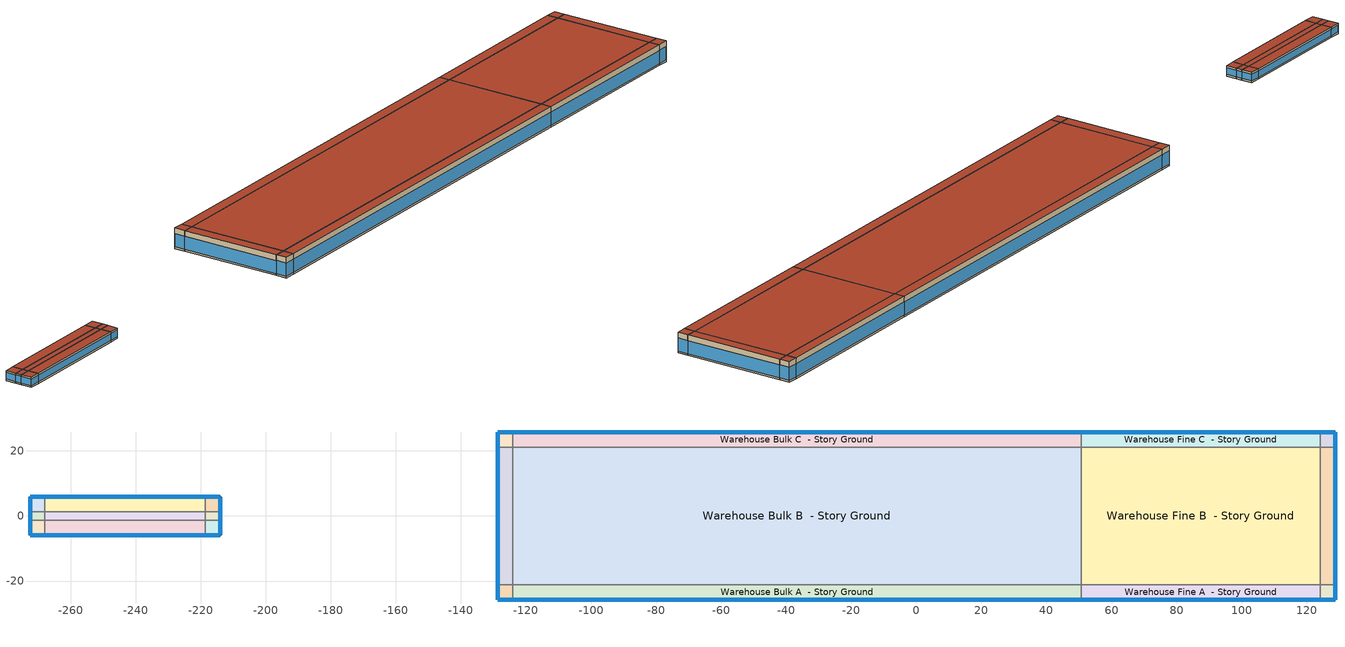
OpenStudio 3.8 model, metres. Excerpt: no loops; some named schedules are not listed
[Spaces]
Warehouse Bulk A end_a - Story Ground
 floor ground (Foundation F 126 Perim 914 Area 209): -128.71,-25.74 -128.71,-21.17 -124.14,-21.17 -124.14,-25.74 z0
 wall outside: -128.71,-21.17 -128.71,-25.74 -124.14,-25.74 z0:8.53
 wall to Warehouse Bulk B end_a - Story Ground: -124.14,-21.17 -128.71,-21.17 z0:8.53
 wall to Warehouse Bulk A  - Story Ground: -124.14,-25.74 -124.14,-21.17 z0:8.53
 window (Window U-0.91 SHGC 0.68): -128.71,-21.2 -128.71,-25.72 / -128.68,-25.74 -124.16,-25.74 z0.76:6.2
 roof outside: -124.14,-25.74 -124.14,-21.17 -128.71,-21.17 -128.71,-25.74 z8.53
Warehouse Bulk B end_a - Story Ground
 floor ground (Foundation F 126 Perim 4234 Area 19357): -128.71,-21.17 -128.71,21.17 -124.14,21.17 -124.14,-21.17 z0
 wall outside: -128.71,21.17 -128.71,-21.17 z0:8.53
 wall to Warehouse Bulk C end_a - Story Ground: -124.14,21.17 -128.71,21.17 z0:8.53
 wall to Warehouse Bulk B  - Story Ground: -124.14,-21.17 -124.14,21.17 z0:8.53
 window (Window U-0.91 SHGC 0.68): -128.71,21.14 -128.71,-21.14 z0.76:6.15
 roof outside: -124.14,-21.17 -124.14,21.17 -128.71,21.17 -128.71,-21.17 z8.53
Warehouse Bulk C end_a - Story Ground
 floor ground (Foundation F 126 Perim 914 Area 209): -128.71,21.17 -128.71,25.74 -124.14,25.74 -124.14,21.17 z0
 wall outside: -124.14,25.74 -128.71,25.74 -128.71,21.17 z0:8.53
 wall to Warehouse Bulk C  - Story Ground: -124.14,21.17 -124.14,25.74 z0:8.53
 window (Window U-0.91 SHGC 0.68): -128.71,25.72 -128.71,21.2 / -124.16,25.74 -128.68,25.74 z0.76:6.2
 roof outside: -124.14,21.17 -124.14,25.74 -128.71,25.74 -128.71,21.17 z8.53
Warehouse Bulk A  - Story Ground
 floor ground (Foundation F 126 Perim 17483 Area 79934): -124.14,-25.74 -124.14,-21.17 50.7,-21.17 50.7,-25.74 z0
 wall outside: -124.14,-25.74 50.7,-25.74 z0:8.53
 wall to Warehouse Bulk B  - Story Ground: 50.7,-21.17 -124.14,-21.17 z0:8.53
 wall to Warehouse Fine A  - Story Ground: 50.7,-25.74 50.7,-21.17 z0:8.53
 window (Window U-0.91 SHGC 0.68): -124.11,-25.74 50.67,-25.74 z0.76:6.14
 roof outside: 50.7,-25.74 50.7,-21.17 -124.14,-21.17 -124.14,-25.74 z8.53
Warehouse Bulk B  - Story Ground
 floor ground (Foundation F 126 Perim 0 Area 740235): -124.14,-21.17 -124.14,21.17 50.7,21.17 50.7,-21.17 z0
 wall to Warehouse Bulk C  - Story Ground: 50.7,21.17 -124.14,21.17 z0:8.53
 wall to Warehouse Fine B  - Story Ground: 50.7,-21.17 50.7,21.17 z0:8.53
 roof outside: 50.7,-21.17 50.7,21.17 -124.14,21.17 -124.14,-21.17 z8.53
Warehouse Bulk C  - Story Ground
 floor ground (Foundation F 126 Perim 17483 Area 79934): -124.14,21.17 -124.14,25.74 50.7,25.74 50.7,21.17 z0
 wall outside: 50.7,25.74 -124.14,25.74 z0:8.53
 wall to Warehouse Fine C  - Story Ground: 50.7,21.17 50.7,25.74 z0:8.53
 window (Window U-0.91 SHGC 0.68): 50.67,25.74 -124.11,25.74 z0.76:6.14
 roof outside: 50.7,21.17 50.7,25.74 -124.14,25.74 -124.14,21.17 z8.53
Warehouse Fine A  - Story Ground
 floor ground (Foundation F 126 Perim 7344 Area 33576): 50.7,-25.74 50.7,-21.17 124.14,-21.17 124.14,-25.74 z0
 wall outside: 50.7,-25.74 124.14,-25.74 z0:8.53
 wall to Warehouse Fine B  - Story Ground: 124.14,-21.17 50.7,-21.17 z0:8.53
 wall to Warehouse Fine A end_b - Story Ground: 124.14,-25.74 124.14,-21.17 z0:8.53
 window (Window U-0.91 SHGC 0.68): 50.72,-25.74 124.11,-25.74 z0.76:6.14
 roof outside: 124.14,-25.74 124.14,-21.17 50.7,-21.17 50.7,-25.74 z8.53
Warehouse Fine B  - Story Ground
 floor ground (Foundation F 126 Perim 0 Area 31093): 50.7,-21.17 50.7,21.17 124.14,21.17 124.14,-21.17 z0
 wall to Warehouse Fine C  - Story Ground: 124.14,21.17 50.7,21.17 z0:8.53
 wall to Warehouse Fine B end_b - Story Ground: 124.14,-21.17 124.14,21.17 z0:8.53
 roof outside: 124.14,-21.17 124.14,21.17 50.7,21.17 50.7,-21.17 z8.53
Warehouse Fine C  - Story Ground
 floor ground (Foundation F 126 Perim 7344 Area 33576): 50.7,21.17 50.7,25.74 124.14,25.74 124.14,21.17 z0
 wall outside: 124.14,25.74 50.7,25.74 z0:8.53
 wall to Warehouse Fine C end_b - Story Ground: 124.14,21.17 124.14,25.74 z0:8.53
 window (Window U-0.91 SHGC 0.68): 124.11,25.74 50.72,25.74 z0.76:6.14
 roof outside: 124.14,21.17 124.14,25.74 50.7,25.74 50.7,21.17 z8.53
Warehouse Fine A end_b - Story Ground
 floor ground (Foundation F 126 Perim 914 Area 209): 124.14,-25.74 124.14,-21.17 128.71,-21.17 128.71,-25.74 z0
 wall outside: 124.14,-25.74 128.71,-25.74 128.71,-21.17 z0:8.53
 wall to Warehouse Fine B end_b - Story Ground: 128.71,-21.17 124.14,-21.17 z0:8.53
 window (Window U-0.91 SHGC 0.68): 124.16,-25.74 128.68,-25.74 / 128.71,-25.72 128.71,-21.2 z0.76:6.2
 roof outside: 128.71,-25.74 128.71,-21.17 124.14,-21.17 124.14,-25.74 z8.53
Warehouse Fine B end_b - Story Ground
 floor ground (Foundation F 126 Perim 4234 Area 19357): 124.14,-21.17 124.14,21.17 128.71,21.17 128.71,-21.17 z0
 wall outside: 128.71,-21.17 128.71,21.17 z0:8.53
 wall to Warehouse Fine C end_b - Story Ground: 128.71,21.17 124.14,21.17 z0:8.53
 window (Window U-0.91 SHGC 0.68): 128.71,-21.14 128.71,21.14 z0.76:6.15
 roof outside: 128.71,-21.17 128.71,21.17 124.14,21.17 124.14,-21.17 z8.53
Warehouse Fine C end_b - Story Ground
 floor ground (Foundation F 126 Perim 914 Area 209): 124.14,21.17 124.14,25.74 128.71,25.74 128.71,21.17 z0
 wall outside: 128.71,21.17 128.71,25.74 124.14,25.74 z0:8.53
 window (Window U-0.91 SHGC 0.68): 128.68,25.74 124.16,25.74 / 128.71,21.2 128.71,25.72 z0.76:6.2
 roof outside: 128.71,21.17 128.71,25.74 124.14,25.74 124.14,21.17 z8.53
Warehouse Office A end_a - Story Ground
 floor ground (Foundation F 126 Perim 914 Area 209): -272.48,-5.84 -272.48,-1.27 -267.91,-1.27 -267.91,-5.84 z0
 wall outside: -272.48,-1.27 -272.48,-5.84 -267.91,-5.84 z0:4.27
 wall to Warehouse Office B end_a - Story Ground: -267.91,-1.27 -272.48,-1.27 z0:4.27
 wall to Warehouse Office A  - Story Ground: -267.91,-5.84 -267.91,-1.27 z0:4.27
 window (Window U-0.91 SHGC 0.68): -272.46,-5.84 -267.94,-5.84 / -272.48,-1.3 -272.48,-5.82 z0.76:3.48
 roof outside: -267.91,-5.84 -267.91,-1.27 -272.48,-1.27 -272.48,-5.84 z4.27
Warehouse Office B end_a - Story Ground
 floor ground (Foundation F 126 Perim 254 Area 1162): -272.48,-1.27 -272.48,1.27 -267.91,1.27 -267.91,-1.27 z0
 wall outside: -272.48,1.27 -272.48,-1.27 z0:4.27
 wall to Warehouse Office C end_a - Story Ground: -267.91,1.27 -272.48,1.27 z0:4.27
 wall to Warehouse Office B  - Story Ground: -267.91,-1.27 -267.91,1.27 z0:4.27
 window (Window U-0.91 SHGC 0.68): -272.48,1.25 -272.48,-1.25 z0.76:3.51
 roof outside: -267.91,-1.27 -267.91,1.27 -272.48,1.27 -272.48,-1.27 z4.27
Warehouse Office C end_a - Story Ground
 floor ground (Foundation F 126 Perim 914 Area 209): -272.48,1.27 -272.48,5.84 -267.91,5.84 -267.91,1.27 z0
 wall outside: -267.91,5.84 -272.48,5.84 -272.48,1.27 z0:4.27
 wall to Warehouse Office C  - Story Ground: -267.91,1.27 -267.91,5.84 z0:4.27
 window (Window U-0.91 SHGC 0.68): -272.48,5.82 -272.48,1.3 / -267.94,5.84 -272.46,5.84 z0.76:3.48
 roof outside: -267.91,1.27 -267.91,5.84 -272.48,5.84 -272.48,1.27 z4.27
Warehouse Office A  - Story Ground
 floor ground (Foundation F 126 Perim 4929 Area 22534): -267.91,-5.84 -267.91,-1.27 -218.62,-1.27 -218.62,-5.84 z0
 wall outside: -267.91,-5.84 -218.62,-5.84 z0:4.27
 wall to Warehouse Office B  - Story Ground: -218.62,-1.27 -267.91,-1.27 z0:4.27
 wall to Warehouse Office A end_b - Story Ground: -218.62,-5.84 -218.62,-1.27 z0:4.27
 window (Window U-0.91 SHGC 0.68): -267.89,-5.84 -218.65,-5.84 z0.76:3.45
 roof outside: -218.62,-5.84 -218.62,-1.27 -267.91,-1.27 -267.91,-5.84 z4.27
Warehouse Office B  - Story Ground
 floor ground (Foundation F 126 Perim 0 Area 1253): -267.91,-1.27 -267.91,1.27 -218.62,1.27 -218.62,-1.27 z0
 wall to Warehouse Office C  - Story Ground: -218.62,1.27 -267.91,1.27 z0:4.27
 wall to Warehouse Office B end_b - Story Ground: -218.62,-1.27 -218.62,1.27 z0:4.27
 roof outside: -218.62,-1.27 -218.62,1.27 -267.91,1.27 -267.91,-1.27 z4.27
Warehouse Office C  - Story Ground
 floor ground (Foundation F 126 Perim 4929 Area 22534): -267.91,1.27 -267.91,5.84 -218.62,5.84 -218.62,1.27 z0
 wall outside: -218.62,5.84 -267.91,5.84 z0:4.27
 wall to Warehouse Office C end_b - Story Ground: -218.62,1.27 -218.62,5.84 z0:4.27
 window (Window U-0.91 SHGC 0.68): -218.65,5.84 -267.89,5.84 z0.76:3.45
 roof outside: -218.62,1.27 -218.62,5.84 -267.91,5.84 -267.91,1.27 z4.27
Warehouse Office A end_b - Story Ground
 floor ground (Foundation F 126 Perim 914 Area 209): -218.62,-5.84 -218.62,-1.27 -214.05,-1.27 -214.05,-5.84 z0
 wall outside: -218.62,-5.84 -214.05,-5.84 -214.05,-1.27 z0:4.27
 wall to Warehouse Office B end_b - Story Ground: -214.05,-1.27 -218.62,-1.27 z0:4.27
 window (Window U-0.91 SHGC 0.68): -218.6,-5.84 -214.08,-5.84 / -214.05,-5.82 -214.05,-1.3 z0.76:3.48
 roof outside: -214.05,-5.84 -214.05,-1.27 -218.62,-1.27 -218.62,-5.84 z4.27
Warehouse Office B end_b - Story Ground
 floor ground (Foundation F 126 Perim 254 Area 1162): -218.62,-1.27 -218.62,1.27 -214.05,1.27 -214.05,-1.27 z0
 wall outside: -214.05,-1.27 -214.05,1.27 z0:4.27
 wall to Warehouse Office C end_b - Story Ground: -214.05,1.27 -218.62,1.27 z0:4.27
 window (Window U-0.91 SHGC 0.68): -214.05,-1.25 -214.05,1.25 z0.76:3.51
 roof outside: -214.05,-1.27 -214.05,1.27 -218.62,1.27 -218.62,-1.27 z4.27
Warehouse Office C end_b - Story Ground
 floor ground (Foundation F 126 Perim 914 Area 209): -218.62,1.27 -218.62,5.84 -214.05,5.84 -214.05,1.27 z0
 wall outside: -214.05,1.27 -214.05,5.84 -218.62,5.84 z0:4.27
 window (Window U-0.91 SHGC 0.68): -214.08,5.84 -218.6,5.84 / -214.05,1.3 -214.05,5.82 z0.76:3.48
 roof outside: -214.05,1.27 -214.05,5.84 -218.62,5.84 -218.62,1.27 z4.27
[Site]
Olympia_WA_USA: Latitude {deg}=46.97; Longitude {deg}=-122.9; Time Zone {hr}=-8; Elevation {m}=61; Terrain=City
[Site:WaterMainsTemperature]
Calculation Method=Correlation; Annual Average Outdoor Air Temperature {C}=10.6717; Maximum Difference In Monthly Average Outdoor Air Temperatures {deltaC}=15.24
[SizingPeriod:DesignDay] Barometric Pressure {Pa}=100594; Rain Indicator=No; Snow Indicator=No; Day of Month=21; Daylight Saving Time Indicator=No; Humidity Condition Type=Wetbulb; Dry-Bulb Temperature Range Modifier Type=DefaultMultipliers
Name | Maximum Dry-Bulb Temperature {C} | Daily Dry-Bulb Temperature Range {deltaC} | Wind Speed {m/s} | Wind Direction {deg} | Month | Day Type | Wetbulb or DewPoint at Maximum Dry-Bulb {C} | Solar Model Indicator | ASHRAE Clear Sky Optical Depth for Beam Irradiance | ASHRAE Clear Sky Optical Depth for Diffuse Irradiance | Sky Clearness
Olympia Ann Clg .4% Condns DB=>MWB 1 | 30.9 | 13.9 | 3.2 | 30 | 7 | SummerDesignDay | 18.9 | ASHRAETau | 0.321 | 2.512
Olympia Ann Clg .4% Condns WB=>MDB 1 | 29.3 | 13.9 | 3.2 | 30 | 7 | SummerDesignDay | 19.9 | ASHRAETau | 0.321 | 2.512
Olympia Ann Htg 99.6% Condns DB 1 | -6.6 | 0 | 1.2 | 180 | 12 | WinterDesignDay | -6.6 | ASHRAEClearSky |  |  | 0
Olympia August .4% Condns DB=>MCWB 1 | 32.8 | 14.4 | 3.2 | 30 | 8 | SummerDesignDay | 19.9 | ASHRAETau | 0.328 | 2.547
[ClimateZones]
Climate Zone Institution Name 1=ASHRAE; Climate Zone Document Name 1=ANSI/ASHRAE Standard 169; Climate Zone Document Year 1=2006; Climate Zone Value 1=ASHRAE 169-2013-4C
[Building]
ComStock DOE Ref 1980-2004|Warehouse: North Axis {deg}=135; Default Construction Set=ComStock DOE Ref 1980-2004 - Warehouse - ASHRAE 169-2013-4C; Default Schedule Set=Building Default Schedule Set; Standards Building Type=Warehouse
[Site:GroundTemperature:FCfactorMethod]
January Ground Temperature {C}=11.4; February Ground Temperature {C}=8.1; March Ground Temperature {C}=5.4; April Ground Temperature {C}=4.5; May Ground Temperature {C}=5.8; June Ground Temperature {C}=8.3; July Ground Temperature {C}=10.9; August Ground Temperature {C}=13; September Ground Temperature {C}=15.6; October Ground Temperature {C}=17.7; November Ground Temperature {C}=18.8; December Ground Temperature {C}=15.1
[Construction:FfactorGroundFloor] F-Factor {W/m-K}=1.26344
Name | Area {m2} | PerimeterExposed {m}
Foundation F 126 Perim 254 Area 1162 | 11.623 | 2.54221
Foundation F 126 Perim 4929 Area 22534 | 225.34 | 49.287
Foundation F 126 Perim 0 Area 1253 | 125.298 | 0
Foundation F 126 Perim 914 Area 209 | 20.9032 | 9.144
Foundation F 126 Perim 17483 Area 79934 | 799.343 | 174.834
Foundation F 126 Perim 0 Area 31093 | 3109.3 | 0
Foundation F 126 Perim 4234 Area 19357 | 193.575 | 42.3392
Foundation F 126 Perim 7344 Area 33576 | 335.758 | 73.4378
Foundation F 126 Perim 0 Area 740235 | 7402.35 | 0
[DefaultConstructionSet]
ComStock DOE Ref 1980-2004 - Warehouse - ASHRAE 169-2013-4C: Default Exterior Surface Constructions=Default Surface Constructions 1; Default Interior Surface Constructions=Default Surface Constructions 2; Default Ground Contact Surface Constructions=Default Surface Constructions 3; Default Exterior SubSurface Constructions=Default Sub Surface Constructions 1; Default Interior SubSurface Constructions=Default Sub Surface Constructions 2; Interior Partition Construction=Typical Interior Partition
[DefaultSurfaceConstructions]
Name | Floor Construction | Wall Construction | Roof Ceiling Construction
Default Surface Constructions 1 | Typical Insulated Exterior Mass Floor | Typical Insulated Wood Framed Exterior Wall R-10.87 | Typical Insulated Metal Building Roof R-11.76
Default Surface Constructions 2 | Typical Interior Floor | Typical Interior Wall | Typical Interior Ceiling
Default Surface Constructions 3 | Typical Insulated Carpeted 6in Slab Floor | Typical Insulated Basement Mass Wall R-9.01
[Construction]
Typical Insulated Exterior Mass Floor: Typical Insulation R-9.57, 4 in. Normalweight Concrete Floor, Typical Carpet Pad
Typical Insulated Metal Building Roof R-11.76: Metal Roof Surface, Typical Insulation R-10.98
Typical Interior Floor: 100mm Normalweight concrete floor, CP02 CARPET PAD
Typical Interior Wall: G01 13mm gypsum board, G01 13mm gypsum board
Typical Interior Ceiling: CP02 CARPET PAD, 100mm Normalweight concrete floor
Typical Insulated Carpeted 6in Slab Floor: 6 in. Normalweight Concrete Floor, Typical Carpet Pad
Typical Insulated Basement Mass Wall R-9.01: Typical Insulation R-7.46, 8 in. Concrete Block Basement Wall
U 0.72 SHGC 0.39 Simple Glazing Window U-0.72 SHGC 0.39: U 0.72 SHGC 0.39 Simple Glazing U-0.72 SHGC 0.39
U 0.72 SHGC 0.39 Simple Glazing Window U-0.72 SHGC 0.39 1: U 0.72 SHGC 0.39 Simple Glazing U-0.72 SHGC 0.39 1
Typical Insulated Metal Door: F08 Metal surface, Typical Insulation R-8.69
Typical Overhead Door: Typical Insulation R-8.69
Typical Interior Window: Clear 3mm
Typical Interior Door; Typical Interior Partition: G05 25mm wood
Typical Insulated Wood Framed Exterior Wall R-10.87: 25mm Stucco, 5/8 in. Gypsum Board, Typical Insulation R-8.69, 5/8 in. Gypsum Board
InteriorFurnishings 1: Std Wood 6inch 1
Window U-0.91 SHGC 0.68: Simple Glazing Single - No LowE - Clear - Wood
[Material:NoMass] Roughness=Smooth; Thermal Absorptance=0.9; Solar Absorptance=0.7
Name | Thermal Resistance {m2-K/W} | Visible Absorptance
Typical Insulation R-9.57 | 1.68514 | 0.7
Typical Carpet Pad; CP02 CARPET PAD | 0.21648 | 0.8
Typical Insulation R-10.98 | 1.9345 | 0.7
Typical Insulation R-7.46 | 1.31358 | 0.7
Typical Insulation R-8.69 | 1.53052 | 0.7
[Material] Thermal Absorptance=0.9
Name | Roughness | Thickness {m} | Conductivity {W/m-K} | Density {kg/m3} | Specific Heat {J/kg-K} | Solar Absorptance | Visible Absorptance
4 in. Normalweight Concrete Floor | MediumRough | 0.1016 | 2.31 | 2322 | 832 | 0.7 | 0.7
Metal Roof Surface; F08 Metal surface | Smooth | 0.0008 | 45.28 | 7824 | 500 | 0.7 | 0.7
100mm Normalweight concrete floor | MediumRough | 0.1016 | 2.31045 | 2322 | 832.557 | 0.7 | 0.7
G01 13mm gypsum board | Smooth | 0.0127 | 0.160031 | 800.001 | 1090.73 | 0.7 | 0.5
6 in. Normalweight Concrete Floor | MediumRough | 0.1524 | 2.31 | 2322 | 832 | 0.7 | 0.7
8 in. Concrete Block Basement Wall | MediumRough | 0.2032 | 1.326 | 1842 | 912 | 0.7 | 0.7
G05 25mm wood | MediumSmooth | 0.0254 | 0.15 | 608 | 1630 | 0.5 | 0.5
25mm Stucco | Smooth | 0.0254 | 0.72 | 1856 | 840 | 0.7 | 0.7
5/8 in. Gypsum Board | MediumSmooth | 0.0159 | 0.16 | 800 | 1090 | 0.7 | 0.7
Std Wood 6inch 1 | MediumSmooth | 0.15 | 0.12 | 540 | 1210 | 0.7 | 0.7
[DefaultSubSurfaceConstructions]
Name | Fixed Window Construction | Operable Window Construction | Door Construction | Overhead Door Construction | Tubular Daylight Dome Construction | Tubular Daylight Diffuser Construction
Default Sub Surface Constructions 1 | U 0.72 SHGC 0.39 Simple Glazing Window U-0.72 SHGC 0.39 | U 0.72 SHGC 0.39 Simple Glazing Window U-0.72 SHGC 0.39 1 | Typical Insulated Metal Door | Typical Overhead Door | Typical Interior Window | Typical Interior Window
Default Sub Surface Constructions 2 | Typical Interior Window | Typical Interior Window | Typical Interior Door
[WindowMaterial:SimpleGlazingSystem]
Name | U-Factor {W/m2-K} | Solar Heat Gain Coefficient | Visible Transmittance
U 0.72 SHGC 0.39 Simple Glazing U-0.72 SHGC 0.39; U 0.72 SHGC 0.39 Simple Glazing U-0.72 SHGC 0.39 1 | 4.08835 | 0.39 | 0.23
Simple Glazing Single - No LowE - Clear - Wood | 5.16722 | 0.683 | 0.723
[WindowMaterial:Glazing]
Clear 3mm: Optical Data Type=SpectralAverage; Thickness {m}=0.003; Solar Transmittance at Normal Incidence=0.837; Front Side Solar Reflectance at Normal Incidence=0.075; Back Side Solar Reflectance at Normal Incidence=0.075; Visible Transmittance at Normal Incidence=0.898; Front Side Visible Reflectance at Normal Incidence=0.081; Back Side Visible Reflectance at Normal Incidence=0.081; Infrared Transmittance at Normal Incidence=0; Front Side Infrared Hemispherical Emissivity=0.84; Back Side Infrared Hemispherical Emissivity=0.84; Conductivity {W/m-K}=0.9; Dirt Correction Factor for Solar and Visible Transmittance=1; Solar Diffusing=No
[SpaceType] Standards Building Type=Warehouse
Name | Default Schedule Set | Design Specification Outdoor Air Object | Standards Space Type
Warehouse Office - ComStock DOE Ref 1980-2004 | Warehouse Office Schedule Set | Warehouse Office Ventilation | Office
Warehouse Fine - ComStock DOE Ref 1980-2004 | Warehouse Fine Schedule Set | Warehouse Fine Ventilation | Fine
Warehouse Bulk - ComStock DOE Ref 1980-2004 | Warehouse Bulk Schedule Set | Warehouse Bulk Ventilation | Bulk
[BuildingStory]
Story Ground: Nominal Z Coordinate {m}=0; Nominal Floor to Floor Height {m}=8.5344
[Space] Building Story=Story Ground
Name | Space Type | Thermal Zone
Warehouse Bulk A end_a - Story Ground | Warehouse Bulk - ComStock DOE Ref 1980-2004 | Zone Warehouse Bulk A end_a - Story Ground
Warehouse Bulk B end_a - Story Ground | Warehouse Bulk - ComStock DOE Ref 1980-2004 | Zone Warehouse Bulk B end_a - Story Ground
Warehouse Bulk C end_a - Story Ground | Warehouse Bulk - ComStock DOE Ref 1980-2004 | Zone Warehouse Bulk C end_a - Story Ground
Warehouse Bulk A  - Story Ground | Warehouse Bulk - ComStock DOE Ref 1980-2004 | Zone Warehouse Bulk A  - Story Ground
Warehouse Bulk B  - Story Ground | Warehouse Bulk - ComStock DOE Ref 1980-2004 | Zone Warehouse Bulk B  - Story Ground
Warehouse Bulk C  - Story Ground | Warehouse Bulk - ComStock DOE Ref 1980-2004 | Zone Warehouse Bulk C  - Story Ground
Warehouse Fine A  - Story Ground | Warehouse Fine - ComStock DOE Ref 1980-2004 | Zone Warehouse Fine A  - Story Ground
Warehouse Fine B  - Story Ground | Warehouse Fine - ComStock DOE Ref 1980-2004 | Zone Warehouse Fine B  - Story Ground
Warehouse Fine C  - Story Ground | Warehouse Fine - ComStock DOE Ref 1980-2004 | Zone Warehouse Fine C  - Story Ground
Warehouse Fine A end_b - Story Ground | Warehouse Fine - ComStock DOE Ref 1980-2004 | Zone Warehouse Fine A end_b - Story Ground
Warehouse Fine B end_b - Story Ground | Warehouse Fine - ComStock DOE Ref 1980-2004 | Zone Warehouse Fine B end_b - Story Ground
Warehouse Fine C end_b - Story Ground | Warehouse Fine - ComStock DOE Ref 1980-2004 | Zone Warehouse Fine C end_b - Story Ground
Warehouse Office A end_a - Story Ground | Warehouse Office - ComStock DOE Ref 1980-2004 | Zone Warehouse Office A end_a - Story Ground
Warehouse Office B end_a - Story Ground | Warehouse Office - ComStock DOE Ref 1980-2004 | Zone Warehouse Office B end_a - Story Ground
Warehouse Office C end_a - Story Ground | Warehouse Office - ComStock DOE Ref 1980-2004 | Zone Warehouse Office C end_a - Story Ground
Warehouse Office A  - Story Ground | Warehouse Office - ComStock DOE Ref 1980-2004 | Zone Warehouse Office A  - Story Ground
Warehouse Office B  - Story Ground | Warehouse Office - ComStock DOE Ref 1980-2004 | Zone Warehouse Office B  - Story Ground
Warehouse Office C  - Story Ground | Warehouse Office - ComStock DOE Ref 1980-2004 | Zone Warehouse Office C  - Story Ground
Warehouse Office A end_b - Story Ground | Warehouse Office - ComStock DOE Ref 1980-2004 | Zone Warehouse Office A end_b - Story Ground
Warehouse Office B end_b - Story Ground | Warehouse Office - ComStock DOE Ref 1980-2004 | Zone Warehouse Office B end_b - Story Ground
Warehouse Office C end_b - Story Ground | Warehouse Office - ComStock DOE Ref 1980-2004 | Zone Warehouse Office C end_b - Story Ground
[ThermalZone] Multiplier=1; Use Ideal Air Loads=No
Name | Thermostat
Zone Warehouse Bulk A end_a - Story Ground | Warehouse Bulk - ComStock DOE Ref 1980-2004 Thermostat 1
Zone Warehouse Bulk B end_a - Story Ground | Warehouse Bulk - ComStock DOE Ref 1980-2004 Thermostat 3
Zone Warehouse Bulk C end_a - Story Ground | Warehouse Bulk - ComStock DOE Ref 1980-2004 Thermostat 5
Zone Warehouse Bulk A  - Story Ground | Warehouse Bulk - ComStock DOE Ref 1980-2004 Thermostat
Zone Warehouse Bulk B  - Story Ground | Warehouse Bulk - ComStock DOE Ref 1980-2004 Thermostat 2
Zone Warehouse Bulk C  - Story Ground | Warehouse Bulk - ComStock DOE Ref 1980-2004 Thermostat 4
Zone Warehouse Fine A  - Story Ground | Warehouse Fine - ComStock DOE Ref 1980-2004 Thermostat
Zone Warehouse Fine B  - Story Ground | Warehouse Fine - ComStock DOE Ref 1980-2004 Thermostat 2
Zone Warehouse Fine C  - Story Ground | Warehouse Fine - ComStock DOE Ref 1980-2004 Thermostat 4
Zone Warehouse Fine A end_b - Story Ground | Warehouse Fine - ComStock DOE Ref 1980-2004 Thermostat 1
Zone Warehouse Fine B end_b - Story Ground | Warehouse Fine - ComStock DOE Ref 1980-2004 Thermostat 3
Zone Warehouse Fine C end_b - Story Ground | Warehouse Fine - ComStock DOE Ref 1980-2004 Thermostat 5
Zone Warehouse Office A end_a - Story Ground | Warehouse Office - ComStock DOE Ref 1980-2004 Thermostat 1
Zone Warehouse Office B end_a - Story Ground | Warehouse Office - ComStock DOE Ref 1980-2004 Thermostat 4
Zone Warehouse Office C end_a - Story Ground | Warehouse Office - ComStock DOE Ref 1980-2004 Thermostat 7
Zone Warehouse Office A  - Story Ground | Warehouse Office - ComStock DOE Ref 1980-2004 Thermostat
Zone Warehouse Office B  - Story Ground | Warehouse Office - ComStock DOE Ref 1980-2004 Thermostat 3
Zone Warehouse Office C  - Story Ground | Warehouse Office - ComStock DOE Ref 1980-2004 Thermostat 6
Zone Warehouse Office A end_b - Story Ground | Warehouse Office - ComStock DOE Ref 1980-2004 Thermostat 2
Zone Warehouse Office B end_b - Story Ground | Warehouse Office - ComStock DOE Ref 1980-2004 Thermostat 5
Zone Warehouse Office C end_b - Story Ground | Warehouse Office - ComStock DOE Ref 1980-2004 Thermostat 8
[Lights:Definition] Design Level Calculation Method=Watts/Area; Fraction Visible=0.2; Return Air Fraction=0
Name | Watts per Space Floor Area {W/m2} | Fraction Radiant
Warehouse Bulk - ComStock DOE Ref 1980-2004 General Lights Definition | 3.24117 | 0.465
Warehouse Fine - ComStock DOE Ref 1980-2004 General Lights Definition | 6.6746 | 0.465
Warehouse Office - ComStock DOE Ref 1980-2004 General Lights Definition | 6.74433 | 0.31
[ElectricEquipment:Definition] Design Level Calculation Method=Watts/Area; Fraction Latent=0; Fraction Radiant=0.5; Fraction Lost=0
Name | Watts per Space Floor Area {W/m2}
Warehouse Bulk Elec Equip Definition | 8.8185
Warehouse Office Elec Equip Definition | 27.8263
[ElectricEquipment]
Name | Electric Equipment Definition | Space or SpaceType
Warehouse Bulk Elec Equip | Warehouse Bulk Elec Equip Definition | Warehouse Bulk - ComStock DOE Ref 1980-2004
Warehouse Office Elec Equip | Warehouse Office Elec Equip Definition | Warehouse Office - ComStock DOE Ref 1980-2004
[DesignSpecification:OutdoorAir] Outdoor Air Method=Sum
Name | Outdoor Air Flow per Floor Area {m3/s-m2} | Outdoor Air Flow per Person {m3/s-person}
Warehouse Bulk Ventilation; Warehouse Fine Ventilation | 0.000254
Warehouse Office Ventilation |  | 0.00943895
[DefaultScheduleSet]
Name | Number of People Schedule | People Activity Level Schedule | Lighting Schedule | Electric Equipment Schedule | Infiltration Schedule | Hours of Operation Schedule
Warehouse Bulk Schedule Set; Warehouse Fine Schedule Set | Warehouse Bldg Occ | Warehouse Activity | Warehouse BLDG_LIGHT_STORAGE_SCH | Warehouse Bldg Equip | Always On
Warehouse Office Schedule Set | Warehouse Bldg Occ | Warehouse Activity | Warehouse BLDG_LIGHT_OFFICE_SCH | Warehouse Office_Plug_SCH | Always On
Building Default Schedule Set |  |  |  |  |  | Building Hours of Operation NonResidential
[People:Definition]
Warehouse Office People Definition: Number of People Calculation Method=People/Area; People per Space Floor Area {person/m2}=0.0210973; Fraction Radiant=0.3
[People]
Warehouse Office People: People Definition=Warehouse Office People Definition; Space or SpaceType=Warehouse Office - ComStock DOE Ref 1980-2004; Work Efficiency Schedule=Work Efficiency Schedule; Clothing Insulation Schedule=Clothing Schedule; Air Velocity Schedule=Air Velocity Schedule; Multiplier=1
[Exterior:Lights:Definition]
Name | Design Level {W}
Parking Areas and Drives Def (W/ft^2) | 0.0414577
Building Facades Def (W/ft^2) | 0.2
Main Entries Def (W/ft) | 30
Other Doors Def (W/ft) | 20
[Exterior:Lights] Schedule=Always On Discrete; Control Option=AstronomicalClock
Name | Exterior Lights Definition | Multiplier
Parking Areas and Drives | Parking Areas and Drives Def (W/ft^2) | 60750
Building Facades | Building Facades Def (W/ft^2) | 63194.4
Main Entries | Main Entries Def (W/ft) | 120
Other Doors | Other Doors Def (W/ft) | 120
[ThermostatSetpoint:DualSetpoint]
Name | Heating Setpoint Temperature Schedule | Cooling Setpoint Temperature Schedule
Warehouse Bulk - ComStock DOE Ref 1980-2004 Thermostat; Warehouse Bulk - ComStock DOE Ref 1980-2004 Thermostat 1; Warehouse Bulk - ComStock DOE Ref 1980-2004 Thermostat 2; Warehouse Bulk - ComStock DOE Ref 1980-2004 Thermostat 3; Warehouse Bulk - ComStock DOE Ref 1980-2004 Thermostat 4; Warehouse Bulk - ComStock DOE Ref 1980-2004 Thermostat 5 | Warehouse HtgSetp BulkStorage | Warehouse ClgSetp BulkStorage
Warehouse Fine - ComStock DOE Ref 1980-2004 Thermostat; Warehouse Fine - ComStock DOE Ref 1980-2004 Thermostat 1; Warehouse Fine - ComStock DOE Ref 1980-2004 Thermostat 2; Warehouse Fine - ComStock DOE Ref 1980-2004 Thermostat 3; Warehouse Fine - ComStock DOE Ref 1980-2004 Thermostat 4; Warehouse Fine - ComStock DOE Ref 1980-2004 Thermostat 5 | Warehouse HtgSetp FineStorage | Warehouse ClgSetp FineStorage
Warehouse Office - ComStock DOE Ref 1980-2004 Thermostat; Warehouse Office - ComStock DOE Ref 1980-2004 Thermostat 1; Warehouse Office - ComStock DOE Ref 1980-2004 Thermostat 2; Warehouse Office - ComStock DOE Ref 1980-2004 Thermostat 3; Warehouse Office - ComStock DOE Ref 1980-2004 Thermostat 4; Warehouse Office - ComStock DOE Ref 1980-2004 Thermostat 5; Warehouse Office - ComStock DOE Ref 1980-2004 Thermostat 6; Warehouse Office - ComStock DOE Ref 1980-2004 Thermostat 7; Warehouse Office - ComStock DOE Ref 1980-2004 Thermostat 8 | Warehouse HtgSetp | Warehouse Cooling Setpoint
[InternalMass:Definition]
Internal Mass Definition 2: Construction=InteriorFurnishings 1; Design Level Calculation Method=SurfaceArea/Area; Surface Area per Space Floor Area=2
[InternalMass] Internal Mass Definition=Internal Mass Definition 2; Multiplier=1
Name | Space or SpaceType
Warehouse Office B end_b - Story Ground Mass | Warehouse Office B end_b - Story Ground
Warehouse Office C  - Story Ground Mass | Warehouse Office C  - Story Ground
Warehouse Office B  - Story Ground Mass | Warehouse Office B  - Story Ground
Warehouse Office A  - Story Ground Mass | Warehouse Office A  - Story Ground
Warehouse Office C end_a - Story Ground Mass | Warehouse Office C end_a - Story Ground
Warehouse Office B end_a - Story Ground Mass | Warehouse Office B end_a - Story Ground
Warehouse Office C end_b - Story Ground Mass | Warehouse Office C end_b - Story Ground
Warehouse Fine B  - Story Ground Mass | Warehouse Fine B  - Story Ground
Warehouse Fine A  - Story Ground Mass | Warehouse Fine A  - Story Ground
Warehouse Fine A end_b - Story Ground Mass | Warehouse Fine A end_b - Story Ground
Warehouse Fine C end_b - Story Ground Mass | Warehouse Fine C end_b - Story Ground
Warehouse Fine C  - Story Ground Mass | Warehouse Fine C  - Story Ground
Warehouse Office A end_b - Story Ground Mass | Warehouse Office A end_b - Story Ground
Warehouse Fine B end_b - Story Ground Mass | Warehouse Fine B end_b - Story Ground
Warehouse Office A end_a - Story Ground Mass | Warehouse Office A end_a - Story Ground
[Lights] Fraction Replaceable=1
Name | Lights Definition | Space or SpaceType
Warehouse Bulk - ComStock DOE Ref 1980-2004 General Lighting | Warehouse Bulk - ComStock DOE Ref 1980-2004 General Lights Definition | Warehouse Bulk - ComStock DOE Ref 1980-2004
Warehouse Fine - ComStock DOE Ref 1980-2004 General Lighting | Warehouse Fine - ComStock DOE Ref 1980-2004 General Lights Definition | Warehouse Fine - ComStock DOE Ref 1980-2004
Warehouse Office - ComStock DOE Ref 1980-2004 General Lighting | Warehouse Office - ComStock DOE Ref 1980-2004 General Lights Definition | Warehouse Office - ComStock DOE Ref 1980-2004
[SpaceInfiltration:DesignFlowRate] Design Flow Rate Calculation Method=Flow/ExteriorArea; Flow per Exterior Surface Area {m3/s-m2}=0.00268633; Velocity Term Coefficient=0
Name | Space or SpaceType | Schedule | Constant Term Coefficient | Temperature Term Coefficient | Velocity Squared Term Coefficient
Warehouse Office B end_b - Story Ground HVAC On Infiltration | Warehouse Office B end_b - Story Ground | Infiltration HVAC On Schedule | 0.0051 | 0.0059 | 0.0368
Warehouse Office B end_b - Story Ground HVAC Off Infiltration | Warehouse Office B end_b - Story Ground | Infiltration HVAC Off Schedule | 0 | 0.01 | 0.0441
Warehouse Office C  - Story Ground HVAC On Infiltration | Warehouse Office C  - Story Ground | Infiltration HVAC On Schedule | 0.0051 | 0.0059 | 0.0368
Warehouse Office C  - Story Ground HVAC Off Infiltration | Warehouse Office C  - Story Ground | Infiltration HVAC Off Schedule | 0 | 0.01 | 0.0441
Warehouse Office B  - Story Ground HVAC On Infiltration | Warehouse Office B  - Story Ground | Infiltration HVAC On Schedule | 0.0051 | 0.0059 | 0.0368
Warehouse Office B  - Story Ground HVAC Off Infiltration | Warehouse Office B  - Story Ground | Infiltration HVAC Off Schedule | 0 | 0.01 | 0.0441
Warehouse Office A  - Story Ground HVAC On Infiltration | Warehouse Office A  - Story Ground | Infiltration HVAC On Schedule | 0.0051 | 0.0059 | 0.0368
Warehouse Office A  - Story Ground HVAC Off Infiltration | Warehouse Office A  - Story Ground | Infiltration HVAC Off Schedule | 0 | 0.01 | 0.0441
Warehouse Office C end_a - Story Ground HVAC On Infiltration | Warehouse Office C end_a - Story Ground | Infiltration HVAC On Schedule | 0.0051 | 0.0059 | 0.0368
Warehouse Office C end_a - Story Ground HVAC Off Infiltration | Warehouse Office C end_a - Story Ground | Infiltration HVAC Off Schedule | 0 | 0.01 | 0.0441
Warehouse Office B end_a - Story Ground HVAC On Infiltration | Warehouse Office B end_a - Story Ground | Infiltration HVAC On Schedule | 0.0051 | 0.0059 | 0.0368
Warehouse Office B end_a - Story Ground HVAC Off Infiltration | Warehouse Office B end_a - Story Ground | Infiltration HVAC Off Schedule | 0 | 0.01 | 0.0441
Warehouse Bulk A  - Story Ground HVAC On Infiltration | Warehouse Bulk A  - Story Ground | Infiltration HVAC On Schedule | 0.0051 | 0.0059 | 0.0368
Warehouse Bulk A  - Story Ground HVAC Off Infiltration | Warehouse Bulk A  - Story Ground | Infiltration HVAC Off Schedule | 0 | 0.01 | 0.0441
Warehouse Office C end_b - Story Ground HVAC On Infiltration | Warehouse Office C end_b - Story Ground | Infiltration HVAC On Schedule | 0.0051 | 0.0059 | 0.0368
Warehouse Office C end_b - Story Ground HVAC Off Infiltration | Warehouse Office C end_b - Story Ground | Infiltration HVAC Off Schedule | 0 | 0.01 | 0.0441
Warehouse Fine B  - Story Ground HVAC On Infiltration | Warehouse Fine B  - Story Ground | Infiltration HVAC On Schedule | 0.0051 | 0.0059 | 0.0368
Warehouse Fine B  - Story Ground HVAC Off Infiltration | Warehouse Fine B  - Story Ground | Infiltration HVAC Off Schedule | 0 | 0.01 | 0.0441
Warehouse Bulk C end_a - Story Ground HVAC On Infiltration | Warehouse Bulk C end_a - Story Ground | Infiltration HVAC On Schedule | 0.0051 | 0.0059 | 0.0368
Warehouse Bulk C end_a - Story Ground HVAC Off Infiltration | Warehouse Bulk C end_a - Story Ground | Infiltration HVAC Off Schedule | 0 | 0.01 | 0.0441
Warehouse Bulk B end_a - Story Ground HVAC On Infiltration | Warehouse Bulk B end_a - Story Ground | Infiltration HVAC On Schedule | 0.0051 | 0.0059 | 0.0368
Warehouse Bulk B end_a - Story Ground HVAC Off Infiltration | Warehouse Bulk B end_a - Story Ground | Infiltration HVAC Off Schedule | 0 | 0.01 | 0.0441
Warehouse Fine A  - Story Ground HVAC On Infiltration | Warehouse Fine A  - Story Ground | Infiltration HVAC On Schedule | 0.0051 | 0.0059 | 0.0368
Warehouse Fine A  - Story Ground HVAC Off Infiltration | Warehouse Fine A  - Story Ground | Infiltration HVAC Off Schedule | 0 | 0.01 | 0.0441
Warehouse Bulk A end_a - Story Ground HVAC On Infiltration | Warehouse Bulk A end_a - Story Ground | Infiltration HVAC On Schedule | 0.0051 | 0.0059 | 0.0368
Warehouse Bulk A end_a - Story Ground HVAC Off Infiltration | Warehouse Bulk A end_a - Story Ground | Infiltration HVAC Off Schedule | 0 | 0.01 | 0.0441
Warehouse Fine A end_b - Story Ground HVAC On Infiltration | Warehouse Fine A end_b - Story Ground | Infiltration HVAC On Schedule | 0.0051 | 0.0059 | 0.0368
Warehouse Fine A end_b - Story Ground HVAC Off Infiltration | Warehouse Fine A end_b - Story Ground | Infiltration HVAC Off Schedule | 0 | 0.01 | 0.0441
Warehouse Fine C end_b - Story Ground HVAC On Infiltration | Warehouse Fine C end_b - Story Ground | Infiltration HVAC On Schedule | 0.0051 | 0.0059 | 0.0368
Warehouse Fine C end_b - Story Ground HVAC Off Infiltration | Warehouse Fine C end_b - Story Ground | Infiltration HVAC Off Schedule | 0 | 0.01 | 0.0441
Warehouse Bulk C  - Story Ground HVAC On Infiltration | Warehouse Bulk C  - Story Ground | Infiltration HVAC On Schedule | 0.0051 | 0.0059 | 0.0368
Warehouse Bulk C  - Story Ground HVAC Off Infiltration | Warehouse Bulk C  - Story Ground | Infiltration HVAC Off Schedule | 0 | 0.01 | 0.0441
Warehouse Bulk B  - Story Ground HVAC On Infiltration | Warehouse Bulk B  - Story Ground | Infiltration HVAC On Schedule | 0.0051 | 0.0059 | 0.0368
Warehouse Bulk B  - Story Ground HVAC Off Infiltration | Warehouse Bulk B  - Story Ground | Infiltration HVAC Off Schedule | 0 | 0.01 | 0.0441
Warehouse Fine C  - Story Ground HVAC On Infiltration | Warehouse Fine C  - Story Ground | Infiltration HVAC On Schedule | 0.0051 | 0.0059 | 0.0368
Warehouse Fine C  - Story Ground HVAC Off Infiltration | Warehouse Fine C  - Story Ground | Infiltration HVAC Off Schedule | 0 | 0.01 | 0.0441
Warehouse Office A end_b - Story Ground HVAC On Infiltration | Warehouse Office A end_b - Story Ground | Infiltration HVAC On Schedule | 0.0051 | 0.0059 | 0.0368
Warehouse Office A end_b - Story Ground HVAC Off Infiltration | Warehouse Office A end_b - Story Ground | Infiltration HVAC Off Schedule | 0 | 0.01 | 0.0441
Warehouse Fine B end_b - Story Ground HVAC On Infiltration | Warehouse Fine B end_b - Story Ground | Infiltration HVAC On Schedule | 0.0051 | 0.0059 | 0.0368
Warehouse Fine B end_b - Story Ground HVAC Off Infiltration | Warehouse Fine B end_b - Story Ground | Infiltration HVAC Off Schedule | 0 | 0.01 | 0.0441
Warehouse Office A end_a - Story Ground HVAC On Infiltration | Warehouse Office A end_a - Story Ground | Infiltration HVAC On Schedule | 0.0051 | 0.0059 | 0.0368
Warehouse Office A end_a - Story Ground HVAC Off Infiltration | Warehouse Office A end_a - Story Ground | Infiltration HVAC Off Schedule | 0 | 0.01 | 0.0441
[Schedule:Ruleset]
Name | Default Day Schedule | Summer Design Day Schedule | Winter Design Day Schedule
Warehouse Bldg Occ | Warehouse Bldg Occ Default | Warehouse Bldg Occ Summer Design Day | Warehouse Bldg Occ Winter Design Day
Warehouse Activity | Warehouse Activity Default | Warehouse Activity Summer Design Day | Warehouse Activity Winter Design Day
Warehouse BLDG_LIGHT_STORAGE_SCH | Warehouse BLDG_LIGHT_STORAGE_SCH Default | Warehouse BLDG_LIGHT_STORAGE_SCH Summer Design Day | Warehouse BLDG_LIGHT_STORAGE_SCH Winter Design Day
Warehouse Bldg Equip | Warehouse Bldg Equip Default | Warehouse Bldg Equip Summer Design Day | Warehouse Bldg Equip Winter Design Day
Always On | Always On Default
Clothing Schedule | Clothing Schedule Default Winter Clothes
Air Velocity Schedule | Air Velocity Schedule Default
Work Efficiency Schedule | Work Efficiency Schedule Default
Warehouse BLDG_LIGHT_OFFICE_SCH | Warehouse BLDG_LIGHT_OFFICE_SCH Default | Warehouse BLDG_LIGHT_OFFICE_SCH Summer Design Day | Warehouse BLDG_LIGHT_OFFICE_SCH Winter Design Day
Warehouse Office_Plug_SCH | Warehouse Office_Plug_SCH Default | Warehouse Office_Plug_SCH Summer Design Day | Warehouse Office_Plug_SCH Winter Design Day
Warehouse HtgSetp BulkStorage | Warehouse HtgSetp BulkStorage Default | Schedule Day 2 | Schedule Day 3
Warehouse ClgSetp BulkStorage | Warehouse ClgSetp BulkStorage Default | Warehouse ClgSetp BulkStorage Summer Design Day | Warehouse ClgSetp BulkStorage Winter Design Day
Warehouse HtgSetp FineStorage | Warehouse HtgSetp FineStorage Default | Schedule Day 5 | Schedule Day 6
Warehouse ClgSetp FineStorage | Warehouse ClgSetp FineStorage Default | Warehouse ClgSetp FineStorage Summer Design Day | Warehouse ClgSetp FineStorage Winter Design Day
Warehouse HtgSetp | Warehouse HtgSetp Default | Warehouse HtgSetp Summer Design Day | Warehouse HtgSetp Winter Design Day
Warehouse Cooling Setpoint | Warehouse Cooling Setpoint Default | Warehouse Cooling Setpoint Summer Design Day
Building Hours of Operation NonResidential | Building Hours of Operation NonResidential Default | Building Hours of Operation NonResidential Summer Design Day | Building Hours of Operation NonResidential Winter Design Day
Infiltration HVAC On Schedule | 15 Zone PVAV with PFP Boxes and Reheat Occ Sch Default 3 | 15 Zone PVAV with PFP Boxes and Reheat Occ Sch Summer Design Day 3 | 15 Zone PVAV with PFP Boxes and Reheat Occ Sch Winter Design Day 3
Infiltration HVAC Off Schedule | Infiltration HVAC Off Schedule Default Day Schedule | Infiltration HVAC Off Schedule Summer Design Day Schedule 1 | Infiltration HVAC Off Schedule Winter Design Day Schedule 1
[Schedule:Day]
Warehouse HtgSetp BulkStorage Default; Warehouse HtgSetp FineStorage Default: Average, 24, 0, 16.1111
Warehouse ClgSetp BulkStorage Default: Average, 24, 0, 50
Warehouse ClgSetp BulkStorage Winter Design Day; Warehouse ClgSetp BulkStorage Summer Design Day: 24, 0, 50
Warehouse ClgSetp FineStorage Default: Average, 24, 0, 26.7
Warehouse ClgSetp FineStorage Winter Design Day; Warehouse ClgSetp FineStorage Summer Design Day: 24, 0, 26.7
Warehouse HtgSetp Default: Average, 0, 30, 21.1, 7, 45, 15.6, 24, 0, 21.1
Warehouse HtgSetp Winter Design Day; Warehouse HtgSetp Summer Design Day: 6, 0, 15.6, 7, 0, 17.8, 8, 0, 20, 18, 0, 21, 24, 0, 15.6
Warehouse Cooling Setpoint Default: Average, 7, 30, 27.3333, 24, 0, 27.3333
Warehouse Cooling Setpoint Summer Design Day: 6, 0, 30, 17, 0, 24, 24, 0, 30
Building Hours of Operation NonResidential Default: 9, 45, 0, 22, 30, 1, 24, 0, 0
Building Hours of Operation NonResidential Winter Design Day; Building Hours of Operation NonResidential Summer Design Day; 15 Zone PVAV with PFP Boxes and Reheat Occ Sch Summer Design Day 3; 15 Zone PVAV with PFP Boxes and Reheat Occ Sch Winter Design Day 3: 24, 0, 1
15 Zone PVAV with PFP Boxes and Reheat Occ Sch Default 3: 9, 0, 0, 23, 15, 1, 24, 0, 0
Infiltration HVAC Off Schedule Default Day Schedule: 9, 0, 1, 23, 15, 0, 24, 0, 1
Infiltration HVAC Off Schedule Summer Design Day Schedule 1; Infiltration HVAC Off Schedule Winter Design Day Schedule 1: 24, 0, 0
Schedule Day 2; Schedule Day 3; Schedule Day 5; Schedule Day 6: 24, 0, 16.1111
[Schedule:Rule]
Name | Schedule Ruleset | Rule Order | Day Schedule | Apply Saturday | Date Specification Type | Start Month | Start Day | End Month | End Day | Apply Sunday | Apply Monday | Apply Tuesday | Apply Wednesday | Apply Thursday | Apply Friday | Specific Month 1 | Specific Day 1 | Specific Month 2 | Specific Day 2 | Specific Month 3 | Specific Day 3 | Specific Month 4 | Specific Day 4 | Specific Month 5 | Specific Day 5 | Specific Month 6 | Specific Day 6 | Specific Month 7 | Specific Day 7 | Specific Month 8 | Specific Day 8 | Specific Month 9 | Specific Day 9 | Specific Month 10 | Specific Day 10 | Specific Month 11 | Specific Day 11 | Specific Month 12 | Specific Day 12 | Specific Month 13 | Specific Day 13 | Specific Month 14 | Specific Day 14 | Specific Month 15 | Specific Day 15 | Specific Month 16 | Specific Day 16 | Specific Month 17 | Specific Day 17 | Specific Month 18 | Specific Day 18 | Specific Month 19 | Specific Day 19 | Specific Month 20 | Specific Day 20 | Specific Month 21 | Specific Day 21 | Specific Month 22 | Specific Day 22 | Specific Month 23 | Specific Day 23 | Specific Month 24 | Specific Day 24 | Specific Month 25 | Specific Day 25 | Specific Month 26 | Specific Day 26 | Specific Month 27 | Specific Day 27 | Specific Month 28 | Specific Day 28 | Specific Month 29 | Specific Day 29 | Specific Month 30 | Specific Day 30 | Specific Month 31 | Specific Day 31 | Specific Month 32 | Specific Day 32 | Specific Month 33 | Specific Day 33 | Specific Month 34 | Specific Day 34 | Specific Month 35 | Specific Day 35 | Specific Month 36 | Specific Day 36 | Specific Month 37 | Specific Day 37 | Specific Month 38 | Specific Day 38 | Specific Month 39 | Specific Day 39 | Specific Month 40 | Specific Day 40 | Specific Month 41 | Specific Day 41 | Specific Month 42 | Specific Day 42 | Specific Month 43 | Specific Day 43 | Specific Month 44 | Specific Day 44 | Specific Month 45 | Specific Day 45 | Specific Month 46 | Specific Day 46 | Specific Month 47 | Specific Day 47 | Specific Month 48 | Specific Day 48 | Specific Month 49 | Specific Day 49 | Specific Month 50 | Specific Day 50 | Specific Month 51 | Specific Day 51 | Specific Month 52 | Specific Day 52 | Specific Month 53 | Specific Day 53 | Specific Month 54 | Specific Day 54 | Specific Month 55 | Specific Day 55 | Specific Month 56 | Specific Day 56 | Specific Month 57 | Specific Day 57 | Specific Month 58 | Specific Day 58 | Specific Month 59 | Specific Day 59 | Specific Month 60 | Specific Day 60 | Specific Month 61 | Specific Day 61 | Specific Month 62 | Specific Day 62 | Specific Month 63 | Specific Day 63 | Specific Month 64 | Specific Day 64 | Specific Month 65 | Specific Day 65 | Specific Month 66 | Specific Day 66 | Specific Month 67 | Specific Day 67 | Specific Month 68 | Specific Day 68 | Specific Month 69 | Specific Day 69 | Specific Month 70 | Specific Day 70 | Specific Month 71 | Specific Day 71 | Specific Month 72 | Specific Day 72 | Specific Month 73 | Specific Day 73 | Specific Month 74 | Specific Day 74 | Specific Month 75 | Specific Day 75 | Specific Month 76 | Specific Day 76 | Specific Month 77 | Specific Day 77 | Specific Month 78 | Specific Day 78 | Specific Month 79 | Specific Day 79 | Specific Month 80 | Specific Day 80 | Specific Month 81 | Specific Day 81 | Specific Month 82 | Specific Day 82 | Specific Month 83 | Specific Day 83 | Specific Month 84 | Specific Day 84 | Specific Month 85 | Specific Day 85 | Specific Month 86 | Specific Day 86 | Specific Month 87 | Specific Day 87 | Specific Month 88 | Specific Day 88 | Specific Month 89 | Specific Day 89 | Specific Month 90 | Specific Day 90 | Specific Month 91 | Specific Day 91 | Specific Month 92 | Specific Day 92 | Specific Month 93 | Specific Day 93 | Specific Month 94 | Specific Day 94 | Specific Month 95 | Specific Day 95 | Specific Month 96 | Specific Day 96 | Specific Month 97 | Specific Day 97 | Specific Month 98 | Specific Day 98 | Specific Month 99 | Specific Day 99 | Specific Month 100 | Specific Day 100 | Specific Month 101 | Specific Day 101 | Specific Month 102 | Specific Day 102 | Specific Month 103 | Specific Day 103 | Specific Month 104 | Specific Day 104
Schedule Rule 8 | Warehouse HtgSetp | 1 | Warehouse HtgSetp Sat Day | Yes | DateRange | 1 | 1 | 12 | 31
Schedule Rule 9 | Warehouse HtgSetp | 0 | Warehouse HtgSetp Sun Day |  | DateRange | 1 | 1 | 12 | 31 | Yes
Building Hours of Operation NonResidential Sunday Rule | Building Hours of Operation NonResidential | 0 | Building Hours of Operation NonResidential Sunday | Yes | DateRange | 1 | 1 | 12 | 31 | Yes
autogen Warehouse ClgSetp BulkStorage 0 | Warehouse ClgSetp BulkStorage | 0 | autogen Warehouse ClgSetp BulkStorage 0_day_sch | Yes | SpecificDates |  |  |  |  | Yes | Yes | Yes | Yes | Yes | Yes | 1 | 6 | 1 | 7 | 1 | 13 | 1 | 14 | 1 | 20 | 1 | 21 | 1 | 27 | 1 | 28 | 2 | 3 | 2 | 4 | 2 | 10 | 2 | 11 | 2 | 17 | 2 | 18 | 2 | 24 | 2 | 25 | 3 | 3 | 3 | 4 | 3 | 10 | 3 | 11 | 3 | 17 | 3 | 18 | 3 | 24 | 3 | 25 | 3 | 31 | 4 | 1 | 4 | 7 | 4 | 8 | 4 | 14 | 4 | 15 | 4 | 21 | 4 | 22 | 4 | 28 | 4 | 29 | 5 | 5 | 5 | 6 | 5 | 12 | 5 | 13 | 5 | 19 | 5 | 20 | 5 | 26 | 5 | 27 | 6 | 2 | 6 | 3 | 6 | 9 | 6 | 10 | 6 | 16 | 6 | 17 | 6 | 23 | 6 | 24 | 6 | 30 | 7 | 1 | 7 | 7 | 7 | 8 | 7 | 14 | 7 | 15 | 7 | 21 | 7 | 22 | 7 | 28 | 7 | 29 | 8 | 4 | 8 | 5 | 8 | 11 | 8 | 12 | 8 | 18 | 8 | 19 | 8 | 25 | 8 | 26 | 9 | 1 | 9 | 2 | 9 | 8 | 9 | 9 | 9 | 15 | 9 | 16 | 9 | 22 | 9 | 23 | 9 | 29 | 9 | 30 | 10 | 6 | 10 | 7 | 10 | 13 | 10 | 14 | 10 | 20 | 10 | 21 | 10 | 27 | 10 | 28 | 11 | 3 | 11 | 4 | 11 | 10 | 11 | 11 | 11 | 17 | 11 | 18 | 11 | 24 | 11 | 25 | 12 | 1 | 12 | 2 | 12 | 8 | 12 | 9 | 12 | 15 | 12 | 16 | 12 | 22 | 12 | 23 | 12 | 29 | 12 | 30
autogen Warehouse ClgSetp FineStorage 0 | Warehouse ClgSetp FineStorage | 0 | autogen Warehouse ClgSetp FineStorage 0_day_sch | Yes | SpecificDates |  |  |  |  | Yes | Yes | Yes | Yes | Yes | Yes | 1 | 6 | 1 | 7 | 1 | 13 | 1 | 14 | 1 | 20 | 1 | 21 | 1 | 27 | 1 | 28 | 2 | 3 | 2 | 4 | 2 | 10 | 2 | 11 | 2 | 17 | 2 | 18 | 2 | 24 | 2 | 25 | 3 | 3 | 3 | 4 | 3 | 10 | 3 | 11 | 3 | 17 | 3 | 18 | 3 | 24 | 3 | 25 | 3 | 31 | 4 | 1 | 4 | 7 | 4 | 8 | 4 | 14 | 4 | 15 | 4 | 21 | 4 | 22 | 4 | 28 | 4 | 29 | 5 | 5 | 5 | 6 | 5 | 12 | 5 | 13 | 5 | 19 | 5 | 20 | 5 | 26 | 5 | 27 | 6 | 2 | 6 | 3 | 6 | 9 | 6 | 10 | 6 | 16 | 6 | 17 | 6 | 23 | 6 | 24 | 6 | 30 | 7 | 1 | 7 | 7 | 7 | 8 | 7 | 14 | 7 | 15 | 7 | 21 | 7 | 22 | 7 | 28 | 7 | 29 | 8 | 4 | 8 | 5 | 8 | 11 | 8 | 12 | 8 | 18 | 8 | 19 | 8 | 25 | 8 | 26 | 9 | 1 | 9 | 2 | 9 | 8 | 9 | 9 | 9 | 15 | 9 | 16 | 9 | 22 | 9 | 23 | 9 | 29 | 9 | 30 | 10 | 6 | 10 | 7 | 10 | 13 | 10 | 14 | 10 | 20 | 10 | 21 | 10 | 27 | 10 | 28 | 11 | 3 | 11 | 4 | 11 | 10 | 11 | 11 | 11 | 17 | 11 | 18 | 11 | 24 | 11 | 25 | 12 | 1 | 12 | 2 | 12 | 8 | 12 | 9 | 12 | 15 | 12 | 16 | 12 | 22 | 12 | 23 | 12 | 29 | 12 | 30
autogen Warehouse HtgSetp BulkStorage 0 | Warehouse HtgSetp BulkStorage | 0 | autogen Warehouse HtgSetp BulkStorage 0_day_sch | Yes | SpecificDates |  |  |  |  | Yes | Yes | Yes | Yes | Yes | Yes | 1 | 6 | 1 | 7 | 1 | 13 | 1 | 14 | 1 | 20 | 1 | 21 | 1 | 27 | 1 | 28 | 2 | 3 | 2 | 4 | 2 | 10 | 2 | 11 | 2 | 17 | 2 | 18 | 2 | 24 | 2 | 25 | 3 | 3 | 3 | 4 | 3 | 10 | 3 | 11 | 3 | 17 | 3 | 18 | 3 | 24 | 3 | 25 | 3 | 31 | 4 | 1 | 4 | 7 | 4 | 8 | 4 | 14 | 4 | 15 | 4 | 21 | 4 | 22 | 4 | 28 | 4 | 29 | 5 | 5 | 5 | 6 | 5 | 12 | 5 | 13 | 5 | 19 | 5 | 20 | 5 | 26 | 5 | 27 | 6 | 2 | 6 | 3 | 6 | 9 | 6 | 10 | 6 | 16 | 6 | 17 | 6 | 23 | 6 | 24 | 6 | 30 | 7 | 1 | 7 | 7 | 7 | 8 | 7 | 14 | 7 | 15 | 7 | 21 | 7 | 22 | 7 | 28 | 7 | 29 | 8 | 4 | 8 | 5 | 8 | 11 | 8 | 12 | 8 | 18 | 8 | 19 | 8 | 25 | 8 | 26 | 9 | 1 | 9 | 2 | 9 | 8 | 9 | 9 | 9 | 15 | 9 | 16 | 9 | 22 | 9 | 23 | 9 | 29 | 9 | 30 | 10 | 6 | 10 | 7 | 10 | 13 | 10 | 14 | 10 | 20 | 10 | 21 | 10 | 27 | 10 | 28 | 11 | 3 | 11 | 4 | 11 | 10 | 11 | 11 | 11 | 17 | 11 | 18 | 11 | 24 | 11 | 25 | 12 | 1 | 12 | 2 | 12 | 8 | 12 | 9 | 12 | 15 | 12 | 16 | 12 | 22 | 12 | 23 | 12 | 29 | 12 | 30
autogen Warehouse HtgSetp FineStorage 0 | Warehouse HtgSetp FineStorage | 0 | autogen Warehouse HtgSetp FineStorage 0_day_sch | Yes | SpecificDates |  |  |  |  | Yes | Yes | Yes | Yes | Yes | Yes | 1 | 6 | 1 | 7 | 1 | 13 | 1 | 14 | 1 | 20 | 1 | 21 | 1 | 27 | 1 | 28 | 2 | 3 | 2 | 4 | 2 | 10 | 2 | 11 | 2 | 17 | 2 | 18 | 2 | 24 | 2 | 25 | 3 | 3 | 3 | 4 | 3 | 10 | 3 | 11 | 3 | 17 | 3 | 18 | 3 | 24 | 3 | 25 | 3 | 31 | 4 | 1 | 4 | 7 | 4 | 8 | 4 | 14 | 4 | 15 | 4 | 21 | 4 | 22 | 4 | 28 | 4 | 29 | 5 | 5 | 5 | 6 | 5 | 12 | 5 | 13 | 5 | 19 | 5 | 20 | 5 | 26 | 5 | 27 | 6 | 2 | 6 | 3 | 6 | 9 | 6 | 10 | 6 | 16 | 6 | 17 | 6 | 23 | 6 | 24 | 6 | 30 | 7 | 1 | 7 | 7 | 7 | 8 | 7 | 14 | 7 | 15 | 7 | 21 | 7 | 22 | 7 | 28 | 7 | 29 | 8 | 4 | 8 | 5 | 8 | 11 | 8 | 12 | 8 | 18 | 8 | 19 | 8 | 25 | 8 | 26 | 9 | 1 | 9 | 2 | 9 | 8 | 9 | 9 | 9 | 15 | 9 | 16 | 9 | 22 | 9 | 23 | 9 | 29 | 9 | 30 | 10 | 6 | 10 | 7 | 10 | 13 | 10 | 14 | 10 | 20 | 10 | 21 | 10 | 27 | 10 | 28 | 11 | 3 | 11 | 4 | 11 | 10 | 11 | 11 | 11 | 17 | 11 | 18 | 11 | 24 | 11 | 25 | 12 | 1 | 12 | 2 | 12 | 8 | 12 | 9 | 12 | 15 | 12 | 16 | 12 | 22 | 12 | 23 | 12 | 29 | 12 | 30
15 Zone PVAV with PFP Boxes and Reheat Occ Sch Sunday Rule 3 | Infiltration HVAC On Schedule | 0 | 15 Zone PVAV with PFP Boxes and Reheat Occ Sch Sunday 3 | Yes | DateRange | 1 | 1 | 12 | 31 | Yes
Infiltration HVAC Off Schedule Schedule Day 0 Rule | Infiltration HVAC Off Schedule | 0 | Infiltration HVAC Off Schedule Schedule Day 0 1 | Yes |  |  |  |  |  | Yes | No | No | No | No | No
[Schedule:Constant]
Always On Discrete: Value=1
